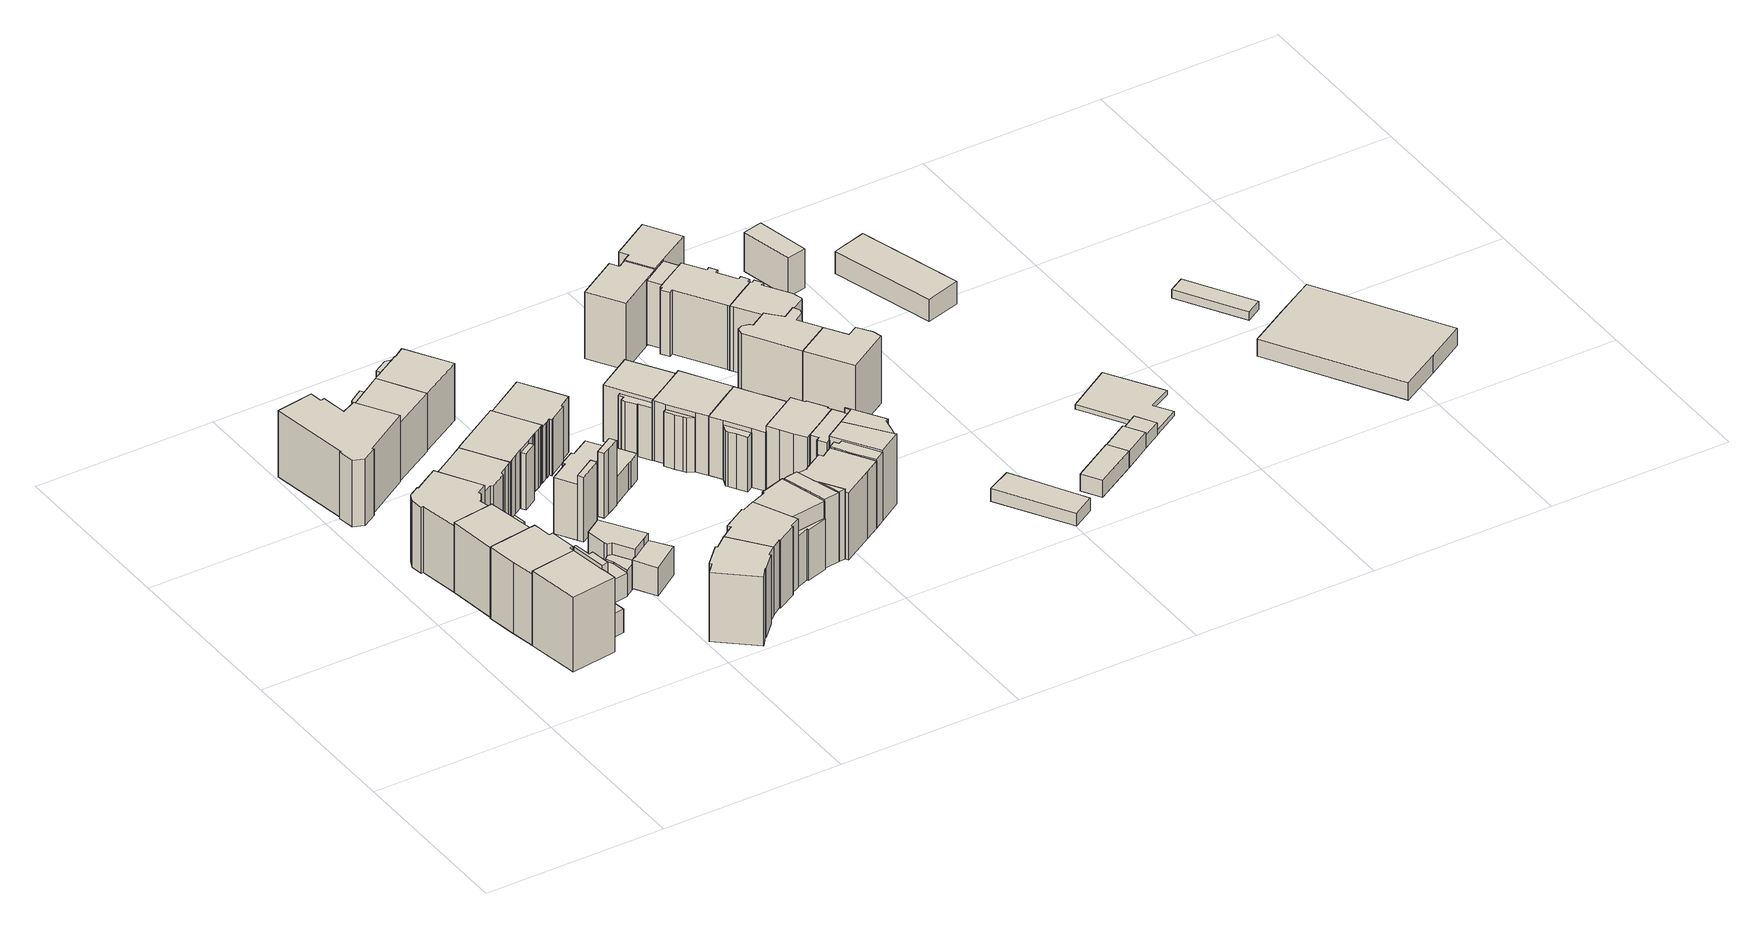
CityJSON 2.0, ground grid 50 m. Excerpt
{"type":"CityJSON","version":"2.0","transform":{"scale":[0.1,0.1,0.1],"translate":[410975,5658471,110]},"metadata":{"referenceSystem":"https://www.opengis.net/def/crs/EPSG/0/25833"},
"CityObjects":{
"building1":{"type":"Building","attributes":{"Gemeindeschluessel":14612000,"Geometrietyp2DReferenz":"3000","function":"31001_9998","roofType":"9999"},"children":["building1-1","building1-2"]},
"building1-1":{"type":"BuildingPart","attributes":{"Dachtyp_tdc":"tdcPolyFlatRoof","Dachneigung":28.67,"QualitaetDacherkennung":47,"Geometrietyp2DReferenz":"3000","measuredHeight":23.13,"roofType":"2100"},"parents":["building1"],"geometry":[{"type":"Solid","lod":"1","boundaries":[[[[0,1,2,3,4,5]],[[6,7,8,9,10,11]],[[5,7,6,0]],[[4,8,7,5]],[[3,9,8,4]],[[2,10,9,3]],[[1,11,10,2]],[[0,6,11,1]]]]}]},
"building1-2":{"type":"BuildingPart","attributes":{"Dachtyp_tdc":"tdcGableRoof","Dachneigung":33.05,"QualitaetDacherkennung":69,"Geometrietyp2DReferenz":"3000","measuredHeight":23.86,"roofType":"3100"},"parents":["building1"],"geometry":[{"type":"Solid","lod":"1","boundaries":[[[[12,13,14,15,16]],[[17,6,11,18,19]],[[16,6,17,12]],[[15,11,6,16]],[[14,18,11,15]],[[13,19,18,14]],[[12,17,19,13]]]]}]},
"building2":{"type":"Building","attributes":{"Dachtyp_tdc":"tdcFreeFormRoof","Gemeindeschluessel":14612000,"Dachneigung":29.5,"QualitaetDacherkennung":72,"Geometrietyp2DReferenz":"3000","measuredHeight":22.85,"function":"31001_9998","roofType":"5000"},"geometry":[{"type":"Solid","lod":"1","boundaries":[[[[20,21,22,23,24,25,26,27,28,29,30]],[[31,32,33,34,35,36,37,38,39,40,41]],[[30,32,31,20]],[[29,33,32,30]],[[28,34,33,29]],[[27,35,34,28]],[[26,36,35,27]],[[25,37,36,26]],[[24,38,37,25]],[[23,39,38,24]],[[22,40,39,23]],[[21,41,40,22]],[[20,31,41,21]]]]}]},
"building3":{"type":"Building","attributes":{"Gemeindeschluessel":14612000,"Geometrietyp2DReferenz":"3000","function":"31001_9998","roofType":"9999"},"children":["building3-1","building3-2"]},
"building3-1":{"type":"BuildingPart","attributes":{"Dachtyp_tdc":"tdcFreeFormRoof","Dachneigung":60.88,"QualitaetDacherkennung":31,"Geometrietyp2DReferenz":"3000","measuredHeight":20.02,"roofType":"5000"},"parents":["building3"],"geometry":[{"type":"Solid","lod":"1","boundaries":[[[[42,43,44,45,46,47,48,49,50]],[[51,52,53,54,55,56,57,58,59]],[[50,52,51,42]],[[49,53,52,50]],[[48,54,53,49]],[[47,55,54,48]],[[46,56,55,47]],[[45,57,56,46]],[[44,58,57,45]],[[43,59,58,44]],[[42,51,59,43]]]]}]},
"building3-2":{"type":"BuildingPart","attributes":{"Dachtyp_tdc":"tdcGableRoof","Dachneigung":31.47,"QualitaetDacherkennung":78,"Geometrietyp2DReferenz":"3000","measuredHeight":22.47,"roofType":"3100"},"parents":["building3"],"geometry":[{"type":"Solid","lod":"1","boundaries":[[[[60,61,62,63,64]],[[59,58,65,66,67]],[[64,58,59,60]],[[63,65,58,64]],[[62,66,65,63]],[[61,67,66,62]],[[60,59,67,61]]]]}]},
"building4":{"type":"Building","attributes":{"Dachtyp_tdc":"tdcFreeFormRoof","Gemeindeschluessel":14612000,"Dachneigung":10.24,"QualitaetDacherkennung":36,"Geometrietyp2DReferenz":"3000","measuredHeight":20.7,"function":"31001_9998","roofType":"5000"},"geometry":[{"type":"Solid","lod":"1","boundaries":[[[[68,69,70,71,72,73,74,75,76,77,78,79,80,81]],[[82,83,84,85,86,87,88,89,90,91,67,66,92,93]],[[81,83,82,68]],[[80,84,83,81]],[[79,85,84,80]],[[78,86,85,79]],[[77,87,86,78]],[[76,88,87,77]],[[75,89,88,76]],[[74,90,89,75]],[[73,91,90,74]],[[72,67,91,73]],[[71,66,67,72]],[[70,92,66,71]],[[69,93,92,70]],[[68,82,93,69]]]]}]},
"building5":{"type":"Building","attributes":{"Gemeindeschluessel":14612000,"Geometrietyp2DReferenz":"3000","function":"31001_9998","roofType":"9999"},"children":["building5-1","building5-2"]},
"building5-1":{"type":"BuildingPart","attributes":{"Dachtyp_tdc":"tdcFreeFormRoof","Dachneigung":55.4,"QualitaetDacherkennung":11,"Geometrietyp2DReferenz":"3000","measuredHeight":8.59,"roofType":"5000"},"parents":["building5"],"geometry":[{"type":"Solid","lod":"1","boundaries":[[[[94,95,96,97,98]],[[99,100,101,102,103]],[[98,100,99,94]],[[97,101,100,98]],[[96,102,101,97]],[[95,103,102,96]],[[94,99,103,95]]]]}]},
"building5-2":{"type":"BuildingPart","attributes":{"Dachtyp_tdc":"tdcPolyFlatRoof","Dachneigung":29.95,"QualitaetDacherkennung":42,"Geometrietyp2DReferenz":"3000","measuredHeight":19.5,"roofType":"2100"},"parents":["building5"],"geometry":[{"type":"Solid","lod":"1","boundaries":[[[[104,105,106,107]],[[39,103,102,108]],[[107,103,39,104]],[[106,102,103,107]],[[105,108,102,106]],[[104,39,108,105]]]]}]},
"building6":{"type":"Building","attributes":{"Dachtyp_tdc":"tdcFreeFormRoof","Gemeindeschluessel":14612000,"Dachneigung":15.98,"QualitaetDacherkennung":12,"Geometrietyp2DReferenz":"3000","measuredHeight":20.81,"function":"31001_9998","roofType":"5000"},"geometry":[{"type":"Solid","lod":"1","boundaries":[[[[109,110,111,112,113,114,115,116,117,118,119,120,121]],[[122,123,124,125,126,127,128,129,130,131,132,133,134]],[[121,123,122,109]],[[120,124,123,121]],[[119,125,124,120]],[[118,126,125,119]],[[117,127,126,118]],[[116,128,127,117]],[[115,129,128,116]],[[114,130,129,115]],[[113,131,130,114]],[[112,132,131,113]],[[111,133,132,112]],[[110,134,133,111]],[[109,122,134,110]]]]}]},
"building7":{"type":"Building","attributes":{"Dachtyp_tdc":"tdcFreeFormRoof","Gemeindeschluessel":14612000,"Dachneigung":11.36,"QualitaetDacherkennung":37,"Geometrietyp2DReferenz":"3000","measuredHeight":8.69,"function":"31001_9998","roofType":"5000"},"geometry":[{"type":"Solid","lod":"1","boundaries":[[[[135,136,137,138,139,140,141,142]],[[143,144,145,146,147,148,149,150]],[[142,144,143,135]],[[141,145,144,142]],[[140,146,145,141]],[[139,147,146,140]],[[138,148,147,139]],[[137,149,148,138]],[[136,150,149,137]],[[135,143,150,136]]]]}]},
"building8":{"type":"Building","attributes":{"Dachtyp_tdc":"tdcGableRoof","Gemeindeschluessel":14612000,"Dachneigung":32.54,"QualitaetDacherkennung":71,"Geometrietyp2DReferenz":"3000","measuredHeight":19.28,"function":"31001_9998","roofType":"3100"},"geometry":[{"type":"Solid","lod":"1","boundaries":[[[[151,152,153,154,155,156,157,158,159,160,161,162,163,164]],[[165,166,167,168,169,170,171,172,173,174,175,176,177,178]],[[164,166,165,151]],[[163,167,166,164]],[[162,168,167,163]],[[161,169,168,162]],[[160,170,169,161]],[[159,171,170,160]],[[158,172,171,159]],[[157,173,172,158]],[[156,174,173,157]],[[155,175,174,156]],[[154,176,175,155]],[[153,177,176,154]],[[152,178,177,153]],[[151,165,178,152]]]]}]},
"building9":{"type":"Building","attributes":{"Dachtyp_tdc":"tdcPolyFlatRoof","Gemeindeschluessel":14612000,"Dachneigung":18.5,"QualitaetDacherkennung":42,"Geometrietyp2DReferenz":"3000","measuredHeight":8.61,"function":"31001_9998","roofType":"2100"},"geometry":[{"type":"Solid","lod":"1","boundaries":[[[[179,180,181,182,183,184,185]],[[186,187,188,189,190,191,192]],[[185,187,186,179]],[[184,188,187,185]],[[183,189,188,184]],[[182,190,189,183]],[[181,191,190,182]],[[180,192,191,181]],[[179,186,192,180]]]]}]},
"building10":{"type":"Building","attributes":{"Gemeindeschluessel":14612000,"Geometrietyp2DReferenz":"3000","function":"31001_9998","roofType":"9999"},"children":["building10-1","building10-2"]},
"building10-1":{"type":"BuildingPart","attributes":{"Dachtyp_tdc":"tdcGableRoof","Dachneigung":30.68,"QualitaetDacherkennung":60,"Geometrietyp2DReferenz":"3000","measuredHeight":18.81,"roofType":"3100"},"parents":["building10"],"geometry":[{"type":"Solid","lod":"1","boundaries":[[[[193,194,195,196,197,198,199,200,201]],[[202,203,204,205,206,207,208,209,210]],[[200,203,202,201]],[[199,204,203,200]],[[198,205,204,199]],[[197,206,205,198]],[[196,207,206,197]],[[195,208,207,196]],[[194,209,208,195]],[[193,210,209,194]],[[201,202,210,193]]]]}]},
"building10-2":{"type":"BuildingPart","attributes":{"Dachtyp_tdc":"tdcPolyFlatRoof","Dachneigung":0,"QualitaetDacherkennung":29,"Geometrietyp2DReferenz":"3000","measuredHeight":15.27,"roofType":"1000"},"parents":["building10"],"geometry":[{"type":"Solid","lod":"1","boundaries":[[[[211,212,213,214,215]],[[202,216,217,218,203]],[[215,216,202,211]],[[214,217,216,215]],[[213,218,217,214]],[[212,203,218,213]],[[211,202,203,212]]]]}]},
"building11":{"type":"Building","attributes":{"Dachtyp_tdc":"tdcFreeFormRoof","Gemeindeschluessel":14612000,"Dachneigung":10.7,"QualitaetDacherkennung":18,"Geometrietyp2DReferenz":"3000","measuredHeight":12.62,"function":"31001_9998","roofType":"5000"},"geometry":[{"type":"Solid","lod":"1","boundaries":[[[[219,220,221,222,223,224,225,226]],[[227,228,229,230,231,232,233,234]],[[226,228,227,219]],[[225,229,228,226]],[[224,230,229,225]],[[223,231,230,224]],[[222,232,231,223]],[[221,233,232,222]],[[220,234,233,221]],[[219,227,234,220]]]]}]},
"building12":{"type":"Building","attributes":{"Dachtyp_tdc":"tdcFreeFormRoof","Gemeindeschluessel":14612000,"Dachneigung":45.11,"QualitaetDacherkennung":62,"Geometrietyp2DReferenz":"3000","measuredHeight":23.67,"function":"31001_9998","roofType":"5000"},"geometry":[{"type":"Solid","lod":"1","boundaries":[[[[235,236,237,238,239,240,241,242,243,244,245,246]],[[247,248,249,250,251,252,253,254,255,256,257,258]],[[246,248,247,235]],[[245,249,248,246]],[[244,250,249,245]],[[243,251,250,244]],[[242,252,251,243]],[[241,253,252,242]],[[240,254,253,241]],[[239,255,254,240]],[[238,256,255,239]],[[237,257,256,238]],[[236,258,257,237]],[[235,247,258,236]]]]}]},
"building13":{"type":"Building","attributes":{"Dachtyp_tdc":"tdcFreeFormRoof","Gemeindeschluessel":14612000,"Dachneigung":49.58,"QualitaetDacherkennung":2,"Geometrietyp2DReferenz":"3000","measuredHeight":10.5,"function":"31001_9998","roofType":"5000"},"geometry":[{"type":"Solid","lod":"1","boundaries":[[[[259,260,261,262,263,264]],[[265,266,267,268,269,270]],[[264,266,265,259]],[[263,267,266,264]],[[262,268,267,263]],[[261,269,268,262]],[[260,270,269,261]],[[259,265,270,260]]]]}]},
"building14":{"type":"Building","attributes":{"Gemeindeschluessel":14612000,"Geometrietyp2DReferenz":"3000","function":"31001_9998","roofType":"9999"},"children":["building14-1","building14-2"]},
"building14-1":{"type":"BuildingPart","attributes":{"Dachtyp_tdc":"tdcGableRoof","Dachneigung":32.85,"QualitaetDacherkennung":62,"Geometrietyp2DReferenz":"3000","measuredHeight":19.2,"roofType":"3100"},"parents":["building14"],"geometry":[{"type":"Solid","lod":"1","boundaries":[[[[271,272,273,274,275,276,277,278,279,280,281,282,283,284,285,286,287,288,289]],[[290,291,292,293,294,295,296,297,298,299,300,301,302,303,304,305,306,307,308]],[[289,291,290,271]],[[288,292,291,289]],[[287,293,292,288]],[[286,294,293,287]],[[285,295,294,286]],[[284,296,295,285]],[[283,297,296,284]],[[282,298,297,283]],[[281,299,298,282]],[[280,300,299,281]],[[279,301,300,280]],[[278,302,301,279]],[[277,303,302,278]],[[276,304,303,277]],[[275,305,304,276]],[[274,306,305,275]],[[273,307,306,274]],[[272,308,307,273]],[[271,290,308,272]]]]}]},
"building14-2":{"type":"BuildingPart","attributes":{"Dachtyp_tdc":"tdcPolyFlatRoof","Dachneigung":29.73,"QualitaetDacherkennung":26,"Geometrietyp2DReferenz":"3000","measuredHeight":16.69,"roofType":"2100"},"parents":["building14"],"geometry":[{"type":"Solid","lod":"1","boundaries":[[[[309,310,311,312,313]],[[314,297,296,295,315]],[[313,297,314,309]],[[312,296,297,313]],[[311,295,296,312]],[[310,315,295,311]],[[309,314,315,310]]]]}]},
"building15":{"type":"Building","attributes":{"Gemeindeschluessel":14612000,"Geometrietyp2DReferenz":"3000","function":"31001_9998","roofType":"9999"},"children":["building15-1","building15-2","building15-3"]},
"building15-1":{"type":"BuildingPart","attributes":{"Dachtyp_tdc":"tdcPolyFlatRoof","Dachneigung":33.44,"QualitaetDacherkennung":40,"Geometrietyp2DReferenz":"3000","measuredHeight":19.43,"roofType":"2100"},"parents":["building15"],"geometry":[{"type":"Solid","lod":"1","boundaries":[[[[316,317,318,319]],[[320,321,322,323]],[[319,321,320,316]],[[318,322,321,319]],[[317,323,322,318]],[[316,320,323,317]]]]}]},
"building15-2":{"type":"BuildingPart","attributes":{"Dachtyp_tdc":"tdcPolyFlatRoof","Dachneigung":30.78,"QualitaetDacherkennung":64,"Geometrietyp2DReferenz":"3000","measuredHeight":18.31,"roofType":"2100"},"parents":["building15"],"geometry":[{"type":"Solid","lod":"1","boundaries":[[[[324,325,326,327,328,329,330,331,332,333]],[[334,335,320,323,336,337,338,339,340,341]],[[333,335,334,324]],[[332,320,335,333]],[[331,323,320,332]],[[330,336,323,331]],[[329,337,336,330]],[[328,338,337,329]],[[327,339,338,328]],[[326,340,339,327]],[[325,341,340,326]],[[324,334,341,325]]]]}]},
"building15-3":{"type":"BuildingPart","attributes":{"Dachtyp_tdc":"tdcPolyFlatRoof","Dachneigung":30.95,"QualitaetDacherkennung":37,"Geometrietyp2DReferenz":"3000","measuredHeight":19.45,"roofType":"2100"},"parents":["building15"],"geometry":[{"type":"Solid","lod":"1","boundaries":[[[[342,343,344,345,346]],[[347,348,349,335,334]],[[346,348,347,342]],[[345,349,348,346]],[[344,335,349,345]],[[343,334,335,344]],[[342,347,334,343]]]]}]},
"building16":{"type":"Building","attributes":{"Gemeindeschluessel":14612000,"Geometrietyp2DReferenz":"3000","function":"31001_9998","roofType":"9999"},"children":["building16-1","building16-2"]},
"building16-1":{"type":"BuildingPart","attributes":{"Dachtyp_tdc":"tdcGableRoof","Dachneigung":29.87,"QualitaetDacherkennung":77,"Geometrietyp2DReferenz":"3000","measuredHeight":18.73,"roofType":"3100"},"parents":["building16"],"geometry":[{"type":"Solid","lod":"1","boundaries":[[[[197,350,351,352,353,354,355,199]],[[356,357,358,359,360,361,362,363]],[[199,357,356,197]],[[355,358,357,199]],[[354,359,358,355]],[[353,360,359,354]],[[352,361,360,353]],[[351,362,361,352]],[[350,363,362,351]],[[197,356,363,350]]]]}]},
"building16-2":{"type":"BuildingPart","attributes":{"Dachtyp_tdc":"tdcPolyFlatRoof","Dachneigung":20.61,"QualitaetDacherkennung":45,"Geometrietyp2DReferenz":"3000","measuredHeight":16,"roofType":"2100"},"parents":["building16"],"geometry":[{"type":"Solid","lod":"1","boundaries":[[[[364,365,366,367,368]],[[369,370,371,360,359]],[[368,370,369,364]],[[367,371,370,368]],[[366,360,371,367]],[[365,359,360,366]],[[364,369,359,365]]]]}]},
"building17":{"type":"Building","attributes":{"Dachtyp_tdc":"tdcFreeFormRoof","Gemeindeschluessel":14612000,"Dachneigung":44.61,"QualitaetDacherkennung":58,"Geometrietyp2DReferenz":"3000","measuredHeight":23.47,"function":"31001_9998","roofType":"5000"},"geometry":[{"type":"Solid","lod":"1","boundaries":[[[[372,373,374,375,376,377,378,379,380,381,382,383,384,385]],[[386,387,388,389,390,391,392,393,394,395,396,397,398,399]],[[385,387,386,372]],[[384,388,387,385]],[[383,389,388,384]],[[382,390,389,383]],[[381,391,390,382]],[[380,392,391,381]],[[379,393,392,380]],[[378,394,393,379]],[[377,395,394,378]],[[376,396,395,377]],[[375,397,396,376]],[[374,398,397,375]],[[373,399,398,374]],[[372,386,399,373]]]]}]},
"building18":{"type":"Building","attributes":{"Dachtyp_tdc":"tdcGableRoof","Gemeindeschluessel":14612000,"Dachneigung":28.38,"QualitaetDacherkennung":66,"Geometrietyp2DReferenz":"3000","measuredHeight":18.27,"function":"31001_9998","roofType":"3100"},"geometry":[{"type":"Solid","lod":"1","boundaries":[[[[400,401,402,403,404,405,406,407,408,409,410,411,412,413,414]],[[415,416,417,418,419,420,421,422,307,423,305,424,425,426,427]],[[414,416,415,400]],[[413,417,416,414]],[[412,418,417,413]],[[411,419,418,412]],[[410,420,419,411]],[[409,421,420,410]],[[408,422,421,409]],[[407,307,422,408]],[[406,423,307,407]],[[405,305,423,406]],[[404,424,305,405]],[[403,425,424,404]],[[402,426,425,403]],[[401,427,426,402]],[[400,415,427,401]]]]}]},
"building19":{"type":"Building","attributes":{"Dachtyp_tdc":"tdcPolyFlatRoof","Gemeindeschluessel":14612000,"Dachneigung":4.78,"QualitaetDacherkennung":67,"Geometrietyp2DReferenz":"3000","measuredHeight":8.11,"function":"31001_9998","roofType":"2100"},"geometry":[{"type":"Solid","lod":"1","boundaries":[[[[428,429,430,431,432,433,434,435,436]],[[437,438,439,440,441,442,443,444,445]],[[436,438,437,428]],[[435,439,438,436]],[[434,440,439,435]],[[433,441,440,434]],[[432,442,441,433]],[[431,443,442,432]],[[430,444,443,431]],[[429,445,444,430]],[[428,437,445,429]]]]}]},
"building20":{"type":"Building","attributes":{"Gemeindeschluessel":14612000,"Geometrietyp2DReferenz":"3000","function":"31001_9998","roofType":"9999"},"children":["building20-1","building20-2","building20-3","building20-4"]},
"building20-1":{"type":"BuildingPart","attributes":{"Dachtyp_tdc":"tdcPolyFlatRoof","Dachneigung":0,"QualitaetDacherkennung":5,"Geometrietyp2DReferenz":"3000","measuredHeight":14.72,"roofType":"1000"},"parents":["building20"],"geometry":[{"type":"Solid","lod":"1","boundaries":[[[[446,447,448,449,450,451]],[[452,453,454,455,456,457]],[[451,453,452,446]],[[450,454,453,451]],[[449,455,454,450]],[[448,456,455,449]],[[447,457,456,448]],[[446,452,457,447]]]]}]},
"building20-2":{"type":"BuildingPart","attributes":{"Dachtyp_tdc":"tdcPolyFlatRoof","Dachneigung":42.05,"QualitaetDacherkennung":43,"Geometrietyp2DReferenz":"3000","measuredHeight":23.24,"roofType":"2100"},"parents":["building20"],"geometry":[{"type":"Solid","lod":"1","boundaries":[[[[458,459,460]],[[461,462,463]],[[460,462,461,458]],[[459,463,462,460]],[[458,461,463,459]]]]}]},
"building20-3":{"type":"BuildingPart","attributes":{"Dachtyp_tdc":"tdcGableRoof","Dachneigung":45.2,"QualitaetDacherkennung":66,"Geometrietyp2DReferenz":"3000","measuredHeight":23.46,"roofType":"3100"},"parents":["building20"],"geometry":[{"type":"Solid","lod":"1","boundaries":[[[[464,465,466,467,468,469,470,471,472]],[[473,474,475,476,477,478,479,462,461]],[[472,474,473,464]],[[471,475,474,472]],[[470,476,475,471]],[[469,477,476,470]],[[468,478,477,469]],[[467,479,478,468]],[[466,462,479,467]],[[465,461,462,466]],[[464,473,461,465]]]]}]},
"building20-4":{"type":"BuildingPart","attributes":{"Dachtyp_tdc":"tdcGableRoof","Dachneigung":45.29,"QualitaetDacherkennung":56,"Geometrietyp2DReferenz":"3000","measuredHeight":23.46,"roofType":"3100"},"parents":["building20"],"geometry":[{"type":"Solid","lod":"1","boundaries":[[[[480,481,482,483,484,485,486,487,488,489]],[[490,491,475,492,473,457,456,493,494,495]],[[489,491,490,480]],[[488,475,491,489]],[[487,492,475,488]],[[486,473,492,487]],[[485,457,473,486]],[[484,456,457,485]],[[483,493,456,484]],[[482,494,493,483]],[[481,495,494,482]],[[480,490,495,481]]]]}]},
"building21":{"type":"Building","attributes":{"Dachtyp_tdc":"tdcFreeFormRoof","Gemeindeschluessel":14612000,"Dachneigung":40.89,"QualitaetDacherkennung":50,"Geometrietyp2DReferenz":"3000","measuredHeight":23.32,"function":"31001_9998","roofType":"5000"},"geometry":[{"type":"Solid","lod":"1","boundaries":[[[[496,497,498,499,500,501,502,503,504,505,506,507,508,509]],[[477,510,511,512,513,514,515,516,517,518,519,520,462,478]],[[509,510,477,496]],[[508,511,510,509]],[[507,512,511,508]],[[506,513,512,507]],[[505,514,513,506]],[[504,515,514,505]],[[503,516,515,504]],[[502,517,516,503]],[[501,518,517,502]],[[500,519,518,501]],[[499,520,519,500]],[[498,462,520,499]],[[497,478,462,498]],[[496,477,478,497]]]]}]},
"building22":{"type":"Building","attributes":{"Gemeindeschluessel":14612000,"Geometrietyp2DReferenz":"3000","function":"31001_9998","roofType":"9999"},"children":["building22-1","building22-2"]},
"building22-1":{"type":"BuildingPart","attributes":{"Dachtyp_tdc":"tdcGableRoof","Dachneigung":31.18,"QualitaetDacherkennung":70,"Geometrietyp2DReferenz":"3000","measuredHeight":18.3,"roofType":"3100"},"parents":["building22"],"geometry":[{"type":"Solid","lod":"1","boundaries":[[[[521,522,523,524]],[[525,526,527,528]],[[524,526,525,521]],[[523,527,526,524]],[[522,528,527,523]],[[521,525,528,522]]]]}]},
"building22-2":{"type":"BuildingPart","attributes":{"Dachtyp_tdc":"tdcFreeFormRoof","Dachneigung":11.07,"QualitaetDacherkennung":25,"Geometrietyp2DReferenz":"3000","measuredHeight":15.99,"roofType":"5000"},"parents":["building22"],"geometry":[{"type":"Solid","lod":"1","boundaries":[[[[529,530,531,532,533,534,535,536,537,538]],[[539,540,541,527,542,543,544,545,546,547]],[[538,540,539,529]],[[537,541,540,538]],[[536,527,541,537]],[[535,542,527,536]],[[534,543,542,535]],[[533,544,543,534]],[[532,545,544,533]],[[531,546,545,532]],[[530,547,546,531]],[[529,539,547,530]]]]}]},
"building23":{"type":"Building","attributes":{"Gemeindeschluessel":14612000,"Geometrietyp2DReferenz":"3000","function":"31001_9998","roofType":"9999"},"children":["building23-1","building23-2"]},
"building23-1":{"type":"BuildingPart","attributes":{"Dachtyp_tdc":"tdcPolyFlatRoof","Dachneigung":30.16,"QualitaetDacherkennung":27,"Geometrietyp2DReferenz":"3000","measuredHeight":16.09,"roofType":"2100"},"parents":["building23"],"geometry":[{"type":"Solid","lod":"1","boundaries":[[[[548,549,550,551,552,553]],[[554,555,556,557,558,559]],[[552,555,554,553]],[[551,556,555,552]],[[550,557,556,551]],[[549,558,557,550]],[[548,559,558,549]],[[553,554,559,548]]]]}]},
"building23-2":{"type":"BuildingPart","attributes":{"Dachtyp_tdc":"tdcGableRoof","Dachneigung":25.05,"QualitaetDacherkennung":80,"Geometrietyp2DReferenz":"3000","measuredHeight":18.87,"roofType":"3100"},"parents":["building23"],"geometry":[{"type":"Solid","lod":"1","boundaries":[[[[560,561,562,563,564,565,566,567,568,569,570]],[[554,571,572,573,574,575,576,577,578,579,555]],[[570,554,555,560]],[[569,571,554,570]],[[568,572,571,569]],[[567,573,572,568]],[[566,574,573,567]],[[565,575,574,566]],[[564,576,575,565]],[[563,577,576,564]],[[562,578,577,563]],[[561,579,578,562]],[[560,555,579,561]]]]}]},
"building24":{"type":"Building","attributes":{"Gemeindeschluessel":14612000,"Geometrietyp2DReferenz":"3000","function":"31001_9998","roofType":"9999"},"children":["building24-1","building24-2"]},
"building24-1":{"type":"BuildingPart","attributes":{"Dachtyp_tdc":"tdcPolyFlatRoof","Dachneigung":27.2,"QualitaetDacherkennung":32,"Geometrietyp2DReferenz":"3000","measuredHeight":16.53,"roofType":"2100"},"parents":["building24"],"geometry":[{"type":"Solid","lod":"1","boundaries":[[[[580,581,582,583,584,585]],[[586,587,588,589,590,591]],[[585,587,586,580]],[[584,588,587,585]],[[583,589,588,584]],[[582,590,589,583]],[[581,591,590,582]],[[580,586,591,581]]]]}]},
"building24-2":{"type":"BuildingPart","attributes":{"Dachtyp_tdc":"tdcGableRoof","Dachneigung":25.94,"QualitaetDacherkennung":77,"Geometrietyp2DReferenz":"3000","measuredHeight":18.87,"roofType":"3100"},"parents":["building24"],"geometry":[{"type":"Solid","lod":"1","boundaries":[[[[592,593,594,595,596,597,598,599,600,601,602,603,604]],[[605,587,586,606,607,608,609,610,611,612,613,614,615]],[[604,587,605,592]],[[603,586,587,604]],[[602,606,586,603]],[[601,607,606,602]],[[600,608,607,601]],[[599,609,608,600]],[[598,610,609,599]],[[597,611,610,598]],[[596,612,611,597]],[[595,613,612,596]],[[594,614,613,595]],[[593,615,614,594]],[[592,605,615,593]]]]}]},
"building25":{"type":"Building","attributes":{"Dachtyp_tdc":"tdcHipAndGableRoof","Gemeindeschluessel":14612000,"Dachneigung":47.08,"QualitaetDacherkennung":61,"Geometrietyp2DReferenz":"3000","measuredHeight":22.91,"function":"31001_9998","roofType":"5000"},"geometry":[{"type":"Solid","lod":"1","boundaries":[[[[616,617,618,619,620,621,622,623,624,625,626,627,628]],[[629,630,631,632,633,634,635,636,637,638,639,640,641]],[[628,630,629,616]],[[627,631,630,628]],[[626,632,631,627]],[[625,633,632,626]],[[624,634,633,625]],[[623,635,634,624]],[[622,636,635,623]],[[621,637,636,622]],[[620,638,637,621]],[[619,639,638,620]],[[618,640,639,619]],[[617,641,640,618]],[[616,629,641,617]]]]}]},
"building26":{"type":"Building","attributes":{"Gemeindeschluessel":14612000,"Geometrietyp2DReferenz":"3000","function":"31001_9998","roofType":"9999"},"children":["building26-1","building26-2","building26-3","building26-4"]},
"building26-1":{"type":"BuildingPart","attributes":{"Dachtyp_tdc":"tdcFreeFormRoof","Dachneigung":59.42,"QualitaetDacherkennung":17,"Geometrietyp2DReferenz":"3000","measuredHeight":22.62,"roofType":"5000"},"parents":["building26"],"geometry":[{"type":"Solid","lod":"1","boundaries":[[[[642,643,644,645,646,647,648]],[[649,650,651,652,653,654,655]],[[648,650,649,642]],[[647,651,650,648]],[[646,652,651,647]],[[645,653,652,646]],[[644,654,653,645]],[[643,655,654,644]],[[642,649,655,643]]]]}]},
"building26-2":{"type":"BuildingPart","attributes":{"Dachtyp_tdc":"tdcGableRoof","Dachneigung":49.16,"QualitaetDacherkennung":71,"Geometrietyp2DReferenz":"3000","measuredHeight":23.4,"roofType":"3100"},"parents":["building26"],"geometry":[{"type":"Solid","lod":"1","boundaries":[[[[656,657,658,659,660,661,662,663,664]],[[665,666,667,668,669,518,670,517,516]],[[664,666,665,656]],[[663,667,666,664]],[[662,668,667,663]],[[661,669,668,662]],[[660,518,669,661]],[[659,670,518,660]],[[658,517,670,659]],[[657,516,517,658]],[[656,665,516,657]]]]}]},
"building26-3":{"type":"BuildingPart","attributes":{"Dachtyp_tdc":"tdcGableRoof","Dachneigung":48.09,"QualitaetDacherkennung":70,"Geometrietyp2DReferenz":"3000","measuredHeight":23.01,"roofType":"3100"},"parents":["building26"],"geometry":[{"type":"Solid","lod":"1","boundaries":[[[[671,672,673,674,675,676,627,626,625,677]],[[678,679,680,681,682,649,655,683,684,685]],[[677,679,678,671]],[[625,680,679,677]],[[626,681,680,625]],[[627,682,681,626]],[[676,649,682,627]],[[675,655,649,676]],[[674,683,655,675]],[[673,684,683,674]],[[672,685,684,673]],[[671,678,685,672]]]]}]},
"building26-4":{"type":"BuildingPart","attributes":{"Dachtyp_tdc":"tdcGableRoof","Dachneigung":23.67,"QualitaetDacherkennung":35,"Geometrietyp2DReferenz":"3000","measuredHeight":22.8,"roofType":"3100"},"parents":["building26"],"geometry":[{"type":"Solid","lod":"1","boundaries":[[[[686,644,687,688]],[[689,669,684,654]],[[688,669,689,686]],[[687,684,669,688]],[[644,654,684,687]],[[686,689,654,644]]]]}]},
"building27":{"type":"Building","attributes":{"Dachtyp_tdc":"tdcFreeFormRoof","Gemeindeschluessel":14612000,"Dachneigung":45.46,"QualitaetDacherkennung":18,"Geometrietyp2DReferenz":"3000","measuredHeight":22.12,"function":"31001_9998","roofType":"5000"},"geometry":[{"type":"Solid","lod":"1","boundaries":[[[[690,691,692,693,694,695,696]],[[697,698,699,700,701,702,703]],[[696,698,697,690]],[[695,699,698,696]],[[694,700,699,695]],[[693,701,700,694]],[[692,702,701,693]],[[691,703,702,692]],[[690,697,703,691]]]]}]},
"building28":{"type":"Building","attributes":{"Dachtyp_tdc":"tdcFreeFormRoof","Gemeindeschluessel":14612000,"Dachneigung":39.59,"QualitaetDacherkennung":62,"Geometrietyp2DReferenz":"3000","measuredHeight":21.9,"function":"31001_9998","roofType":"5000"},"geometry":[{"type":"Solid","lod":"1","boundaries":[[[[704,705,706,707,708,709,710,711,712,713,714,715,716,717,718]],[[719,720,721,722,723,724,725,726,727,728,729,730,731,732,733]],[[718,720,719,704]],[[717,721,720,718]],[[716,722,721,717]],[[715,723,722,716]],[[714,724,723,715]],[[713,725,724,714]],[[712,726,725,713]],[[711,727,726,712]],[[710,728,727,711]],[[709,729,728,710]],[[708,730,729,709]],[[707,731,730,708]],[[706,732,731,707]],[[705,733,732,706]],[[704,719,733,705]]]]}]},
"building29":{"type":"Building","attributes":{"Gemeindeschluessel":14612000,"Geometrietyp2DReferenz":"3000","function":"31001_9998","roofType":"9999"},"children":["building29-1","building29-2"]},
"building29-1":{"type":"BuildingPart","attributes":{"Dachtyp_tdc":"tdcGableRoof","Dachneigung":41.47,"QualitaetDacherkennung":69,"Geometrietyp2DReferenz":"3000","measuredHeight":21.63,"roofType":"3100"},"parents":["building29"],"geometry":[{"type":"Solid","lod":"1","boundaries":[[[[734,735,736,737,738,739,740,741,742,743,744,745,746,747,748,749,750,751,752,753,754,755,756]],[[757,758,759,760,761,762,763,764,765,766,767,768,769,770,771,772,773,774,775,776,777,778,779]],[[756,758,757,734]],[[755,759,758,756]],[[754,760,759,755]],[[753,761,760,754]],[[752,762,761,753]],[[751,763,762,752]],[[750,764,763,751]],[[749,765,764,750]],[[748,766,765,749]],[[747,767,766,748]],[[746,768,767,747]],[[745,769,768,746]],[[744,770,769,745]],[[743,771,770,744]],[[742,772,771,743]],[[741,773,772,742]],[[740,774,773,741]],[[739,775,774,740]],[[738,776,775,739]],[[737,777,776,738]],[[736,778,777,737]],[[735,779,778,736]],[[734,757,779,735]]]]}]},
"building29-2":{"type":"BuildingPart","attributes":{"Dachtyp_tdc":"tdcGableRoof","Dachneigung":43.05,"QualitaetDacherkennung":69,"Geometrietyp2DReferenz":"3000","measuredHeight":20.68,"roofType":"3100"},"parents":["building29"],"geometry":[{"type":"Solid","lod":"1","boundaries":[[[[780,781,782,783,784,785,786]],[[765,787,763,788,789,790,791]],[[786,787,765,780]],[[785,763,787,786]],[[784,788,763,785]],[[783,789,788,784]],[[782,790,789,783]],[[781,791,790,782]],[[780,765,791,781]]]]}]},
"building30":{"type":"Building","attributes":{"Dachtyp_tdc":"tdcFreeFormRoof","Gemeindeschluessel":14612000,"Dachneigung":40.37,"QualitaetDacherkennung":54,"Geometrietyp2DReferenz":"3000","measuredHeight":21.87,"function":"31001_9998","roofType":"5000"},"geometry":[{"type":"Solid","lod":"1","boundaries":[[[[704,792,793,794,795,796,705]],[[797,798,799,800,801,802,803]],[[705,798,797,704]],[[796,799,798,705]],[[795,800,799,796]],[[794,801,800,795]],[[793,802,801,794]],[[792,803,802,793]],[[704,797,803,792]]]]}]},
"building31":{"type":"Building","attributes":{"Dachtyp_tdc":"tdcPolyFlatRoof","Gemeindeschluessel":14612000,"Dachneigung":4.27,"QualitaetDacherkennung":72,"Geometrietyp2DReferenz":"3000","measuredHeight":3.94,"function":"31001_2000","roofType":"2100"},"geometry":[{"type":"Solid","lod":"1","boundaries":[[[[804,805,806,807,808]],[[809,810,811,812,813]],[[808,810,809,804]],[[807,811,810,808]],[[806,812,811,807]],[[805,813,812,806]],[[804,809,813,805]]]]}]},
"building32":{"type":"Building","attributes":{"Dachtyp_tdc":"tdcFreeFormRoof","Gemeindeschluessel":14612000,"Dachneigung":43.58,"QualitaetDacherkennung":29,"Geometrietyp2DReferenz":"3000","measuredHeight":21.74,"function":"31001_9998","roofType":"5000"},"geometry":[{"type":"Solid","lod":"1","boundaries":[[[[814,815,816,817,818,819,820]],[[821,822,823,824,825,826,827]],[[820,822,821,814]],[[819,823,822,820]],[[818,824,823,819]],[[817,825,824,818]],[[816,826,825,817]],[[815,827,826,816]],[[814,821,827,815]]]]}]},
"building33":{"type":"Building","attributes":{"Dachtyp_tdc":"tdcFreeFormRoof","Gemeindeschluessel":14612000,"Dachneigung":40.1,"QualitaetDacherkennung":64,"Geometrietyp2DReferenz":"3000","measuredHeight":21.59,"function":"31001_9998","roofType":"5000"},"geometry":[{"type":"Solid","lod":"1","boundaries":[[[[828,829,830,831,832,833,834,835,836,837,838,839,840,841]],[[842,843,844,845,846,847,848,849,850,851,778,776,852,853]],[[841,843,842,828]],[[840,844,843,841]],[[839,845,844,840]],[[838,846,845,839]],[[837,847,846,838]],[[836,848,847,837]],[[835,849,848,836]],[[834,850,849,835]],[[833,851,850,834]],[[832,778,851,833]],[[831,776,778,832]],[[830,852,776,831]],[[829,853,852,830]],[[828,842,853,829]]]]}]},
"building34":{"type":"Building","attributes":{"Dachtyp_tdc":"tdcPolyFlatRoof","Gemeindeschluessel":14612000,"Dachneigung":5.06,"QualitaetDacherkennung":81,"Geometrietyp2DReferenz":"3000","measuredHeight":5.2,"function":"31001_2000","roofType":"2100"},"geometry":[{"type":"Solid","lod":"1","boundaries":[[[[854,855,856,857]],[[858,859,860,861]],[[857,859,858,854]],[[856,860,859,857]],[[855,861,860,856]],[[854,858,861,855]]]]}]},
"building35":{"type":"Building","attributes":{"Gemeindeschluessel":14612000,"Dachneigung":90,"Dachorientierung":0,"MittlereTraufHoehe":124.49,"QualitaetDacherkennung":29,"ObjektHoehe":11.3,"BodenHoehe":113.19,"Geometrietyp2DReferenz":"3000","AbsoluteHoehe":124.49,"Dachflaeche":82.78,"measuredHeight":11.3,"function":"31001_9998","roofType":"1000","storeysAboveGround":4},"geometry":[{"type":"Solid","lod":"1","boundaries":[[[[862,863,864,865]],[[866,867,868,869]],[[865,867,866,862]],[[864,868,867,865]],[[863,869,868,864]],[[862,866,869,863]]]]}]},
"building36":{"type":"Building","attributes":{"Dachtyp_tdc":"tdcPolyFlatRoof","Gemeindeschluessel":14612000,"Dachneigung":5.01,"QualitaetDacherkennung":79,"Geometrietyp2DReferenz":"3000","measuredHeight":5.05,"function":"31001_2000","roofType":"2100"},"geometry":[{"type":"Solid","lod":"1","boundaries":[[[[870,871,872,873]],[[859,858,874,875]],[[873,858,859,870]],[[872,874,858,873]],[[871,875,874,872]],[[870,859,875,871]]]]}]},
"building37":{"type":"Building","attributes":{"Dachtyp_tdc":"tdcFreeFormRoof","Gemeindeschluessel":14612000,"Dachneigung":37.62,"QualitaetDacherkennung":4,"Geometrietyp2DReferenz":"3000","measuredHeight":4.85,"function":"31001_2000","roofType":"5000"},"geometry":[{"type":"Solid","lod":"1","boundaries":[[[[876,877,878,879]],[[880,881,882,883]],[[879,881,880,876]],[[878,882,881,879]],[[877,883,882,878]],[[876,880,883,877]]]]}]},
"building38":{"type":"Building","attributes":{"Dachtyp_tdc":"tdcFreeFormRoof","Gemeindeschluessel":14612000,"Dachneigung":10.29,"QualitaetDacherkennung":30,"Geometrietyp2DReferenz":"3000","measuredHeight":2.08,"function":"31001_2000","roofType":"5000"},"geometry":[{"type":"Solid","lod":"1","boundaries":[[[[884,885,886,887,888,889,890,891]],[[892,893,894,895,896,897,898,899]],[[891,893,892,884]],[[890,894,893,891]],[[889,895,894,890]],[[888,896,895,889]],[[887,897,896,888]],[[886,898,897,887]],[[885,899,898,886]],[[884,892,899,885]]]]}]},
"building39":{"type":"Building","attributes":{"Dachtyp_tdc":"tdcGableRoof","Gemeindeschluessel":14612000,"Dachneigung":34.53,"QualitaetDacherkennung":80,"Geometrietyp2DReferenz":"3000","measuredHeight":8.18,"function":"31001_9998","roofType":"3100"},"geometry":[{"type":"Solid","lod":"1","boundaries":[[[[900,901,902,903]],[[904,905,906,907]],[[903,905,904,900]],[[902,906,905,903]],[[901,907,906,902]],[[900,904,907,901]]]]}]},
"building40":{"type":"Building","attributes":{"Dachtyp_tdc":"tdcPolyFlatRoof","Gemeindeschluessel":14612000,"Dachneigung":0,"QualitaetDacherkennung":81,"Geometrietyp2DReferenz":"3000","measuredHeight":2.35,"function":"31001_2000","roofType":"1000"},"geometry":[{"type":"Solid","lod":"1","boundaries":[[[[908,909,910,911]],[[912,913,914,915]],[[911,913,912,908]],[[910,914,913,911]],[[909,915,914,910]],[[908,912,915,909]]]]}]},
"building41":{"type":"Building","attributes":{"Dachtyp_tdc":"tdcPolyFlatRoof","Gemeindeschluessel":14612000,"Dachneigung":0,"QualitaetDacherkennung":23,"Geometrietyp2DReferenz":"3000","measuredHeight":4.93,"function":"31001_2000","roofType":"1000"},"geometry":[{"type":"Solid","lod":"1","boundaries":[[[[916,917,918,919,920,921]],[[922,923,924,925,926,927]],[[921,923,922,916]],[[920,924,923,921]],[[919,925,924,920]],[[918,926,925,919]],[[917,927,926,918]],[[916,922,927,917]]]]}]}
},
"vertices":[
[274,330,235],[289,228,235],[307,231,235],[300,286,235],[288,284,235],[281,331,235],[274,330,8],[281,331,8],[288,284,8],[300,286,8],[307,231,8],[289,228,8],
[144,310,224],[168,164,224],[296,182,224],[289,228,224],[274,330,224],[144,310,8],[296,182,8],[168,164,8],
[120,457,216],[133,373,216],[144,310,216],[281,331,216],[278,353,216],[287,354,216],[281,395,216],[278,416,216],[276,427,216],[266,425,216],[258,477,216],[120,457,9],[258,477,9],[266,425,9],[276,427,9],[278,416,9],[281,395,9],[287,354,9],[278,353,9],[281,331,9],[144,310,9],[133,373,9],
[241,591,196],[223,588,196],[244,475,196],[251,476,196],[258,477,196],[251,524,196],[260,525,196],[255,561,196],[246,560,196],[241,591,12],[246,560,12],[255,561,12],[260,525,12],[251,524,12],[258,477,12],[251,476,12],[244,475,12],[223,588,12],
[223,588,215],[219,607,215],[103,591,215],[120,457,215],[244,475,215],[120,457,12],[103,591,12],[219,607,12],
[74,732,204],[79,699,204],[85,700,204],[103,591,204],[219,607,204],[211,647,204],[215,648,204],[229,670,204],[227,677,204],[255,695,204],[185,812,204],[116,770,204],[114,773,204],[86,756,204],[74,732,12],[86,756,12],[114,773,12],[116,770,12],[185,812,12],[255,695,12],[227,677,12],[229,670,12],[215,648,12],[211,647,12],[85,700,12],[79,699,12],
[340,341,77],[293,333,77],[300,286,77],[307,231,77],[356,238,77],[340,341,9],[356,238,9],[307,231,9],[300,286,9],[293,333,9],
[281,331,200],[288,284,200],[300,286,200],[293,333,200],[288,284,9],
[108,1234,206],[6,1218,206],[41,995,206],[36,994,206],[43,948,206],[72,937,206],[112,961,206],[110,965,206],[240,1046,206],[175,1150,206],[135,1131,206],[124,1201,206],[113,1200,206],[108,1234,13],[113,1200,13],[124,1201,13],[135,1131,13],[175,1150,13],[240,1046,13],[110,965,13],[112,961,13],[72,937,13],[43,948,13],[36,994,13],[41,995,13],[6,1218,13],
[378,418,81],[330,410,81],[340,345,81],[340,341,81],[441,356,81],[434,404,81],[424,425,81],[398,421,81],[378,418,12],[398,421,12],[424,425,12],[434,404,12],[441,356,12],[340,341,12],[340,345,12],[330,410,12],
[346,750,185],[365,762,185],[372,766,185],[337,824,185],[301,883,185],[295,879,185],[275,867,185],[185,812,185],[221,753,185],[255,695,185],[280,709,185],[288,707,185],[330,732,185],[331,741,185],[346,750,14],[331,741,14],[330,732,14],[288,707,14],[280,709,14],[255,695,14],[221,753,14],[185,812,14],[275,867,14],[295,879,14],[301,883,14],[337,824,14],[372,766,14],[365,762,14],
[441,356,87],[465,371,87],[479,379,87],[447,432,87],[435,434,87],[424,425,87],[434,404,87],[441,356,13],[434,404,13],[424,425,13],[435,434,13],[447,432,13],[479,379,13],[465,371,13],
[170,1159,183],[175,1150,183],[206,1102,183],[240,1046,183],[360,1116,183],[326,1174,183],[290,1235,183],[253,1211,183],[201,1178,183],[201,1178,15],[253,1211,15],[290,1235,15],[326,1174,15],[360,1116,15],[240,1046,15],[206,1102,15],[175,1150,15],[170,1159,15],
[201,1178,168],[253,1211,168],[242,1229,168],[203,1204,168],[198,1183,168],[198,1183,15],[203,1204,15],[242,1229,15],
[479,379,120],[522,408,120],[541,420,120],[470,532,120],[424,501,120],[433,445,120],[435,434,120],[447,432,120],[479,379,12],[447,432,12],[435,434,12],[433,445,12],[424,501,12],[470,532,12],[541,420,12],[522,408,12],
[502,88,217],[601,2,217],[623,30,217],[625,29,217],[665,70,217],[662,74,217],[688,95,217],[611,195,217],[575,166,217],[571,170,217],[522,120,217],[527,115,217],[502,88,17],[527,115,17],[522,120,17],[571,170,17],[575,166,17],[611,195,17],[688,95,17],[662,74,17],[665,70,17],[625,29,17],[623,30,17],[601,2,17],
[578,365,100],[541,420,100],[522,408,100],[479,379,100],[465,371,100],[500,310,100],[578,365,18],[500,310,18],[465,371,18],[479,379,18],[522,408,18],[541,420,18],
[509,849,186],[515,853,186],[518,855,186],[483,913,186],[447,972,186],[327,899,186],[308,887,186],[301,883,186],[337,824,186],[372,766,186],[379,770,186],[398,782,186],[419,795,186],[456,817,186],[457,817,186],[475,828,186],[481,833,186],[486,836,186],[501,844,186],[509,849,17],[501,844,17],[486,836,17],[481,833,17],[475,828,17],[457,817,17],[456,817,17],[419,795,17],[398,782,17],[379,770,17],[372,766,17],[337,824,17],[301,883,17],[308,887,17],[327,899,17],[447,972,17],[483,913,17],[518,855,17],[515,853,17],
[427,782,179],[464,805,179],[457,817,179],[456,817,179],[419,795,179],[427,782,17],[464,805,17],
[525,651,202],[465,614,202],[473,600,202],[534,636,202],[525,651,14],[534,636,14],[473,600,14],[465,614,14],
[611,704,176],[578,757,176],[526,726,176],[522,732,176],[482,708,176],[486,701,176],[432,668,176],[465,614,176],[525,651,176],[559,672,176],[611,704,14],[559,672,14],[432,668,14],[486,701,14],[482,708,14],[522,732,14],[526,726,14],[578,757,14],
[621,687,202],[611,704,202],[559,672,202],[568,657,202],[586,667,202],[621,687,14],[586,667,14],[568,657,14],
[482,1187,183],[409,1305,183],[378,1285,183],[377,1286,183],[324,1255,183],[325,1255,183],[360,1116,17],[290,1235,17],[325,1255,17],[324,1255,17],[377,1286,17],[378,1285,17],[409,1305,17],[482,1187,17],
[315,1272,173],[324,1255,173],[377,1286,173],[375,1290,173],[354,1295,173],[315,1272,17],[354,1295,17],[375,1290,17],
[701,264,216],[642,229,216],[648,220,216],[637,213,216],[611,195,216],[688,95,216],[716,115,216],[719,112,216],[773,143,216],[771,148,216],[801,163,216],[747,281,216],[711,265,216],[709,269,216],[701,264,18],[709,269,18],[711,265,18],[747,281,18],[801,163,18],[771,148,18],[773,143,18],[719,112,18],[716,115,18],[688,95,18],[611,195,18],[637,213,18],[648,220,18],[642,229,18],
[608,902,179],[605,907,179],[640,930,179],[604,989,179],[569,1047,179],[447,972,179],[482,914,179],[518,855,179],[520,856,179],[537,866,179],[541,868,179],[549,874,179],[551,875,179],[555,869,179],[561,873,179],[608,902,17],[561,873,17],[555,869,17],[551,875,17],[549,874,17],[541,868,17],[537,866,17],[520,856,17],[482,914,17],[569,1047,17],[604,989,17],[640,930,17],[605,907,17],
[675,720,94],[688,728,94],[716,745,94],[680,803,94],[652,786,94],[645,798,94],[638,794,94],[578,757,94],[621,687,94],[675,720,17],[621,687,17],[578,757,17],[638,794,17],[645,798,17],[652,786,17],[680,803,17],[716,745,17],[688,728,17],
[893,190,166],[893,193,166],[793,179,166],[801,163,166],[834,177,166],[836,172,166],[893,190,19],[836,172,19],[834,177,19],[801,163,19],[793,179,19],[893,193,19],
[939,200,221],[957,202,221],[921,260,221],[939,200,19],[921,260,19],[957,202,19],
[895,194,219],[939,200,219],[921,260,219],[921,261,219],[916,271,219],[900,327,219],[874,323,219],[861,320,219],[879,254,219],[895,194,19],[879,254,19],[861,320,19],[874,323,19],[900,327,19],[916,271,19],[921,261,19],
[789,304,215],[791,299,215],[747,281,215],[773,223,215],[793,179,215],[893,193,215],[895,194,215],[879,253,215],[861,320,215],[859,326,215],[789,304,19],[859,326,19],[879,253,19],[773,223,19],[747,281,19],[791,299,19],
[900,327,214],[916,271,214],[921,260,214],[962,193,214],[1047,244,214],[1088,269,214],[1031,362,214],[1024,374,214],[1006,363,214],[993,354,214],[986,365,214],[932,332,214],[931,330,214],[918,329,214],[918,329,19],[931,330,19],[932,332,19],[986,365,19],[993,354,19],[1006,363,19],[1024,374,19],[1031,362,19],[1088,269,19],[1047,244,19],[962,193,19],
[830,979,186],[730,918,186],[804,798,186],[905,860,186],[830,979,22],[905,860,22],[804,798,22],[730,918,22],
[745,875,175],[753,862,175],[741,855,175],[746,846,175],[763,819,175],[766,821,175],[786,788,175],[804,798,175],[767,859,175],[753,880,175],[745,875,22],[753,880,22],[767,859,22],[786,788,22],[766,821,22],[763,819,22],[746,846,22],[741,855,22],[753,862,22],
[796,753,181],[811,728,181],[823,710,181],[828,701,181],[846,693,181],[805,758,181],[805,758,23],[846,693,23],[828,701,23],[823,710,23],[811,728,23],[796,753,23],
[846,693,196],[865,663,196],[923,699,196],[981,735,196],[950,787,196],[938,806,196],[905,860,196],[846,824,196],[786,788,196],[790,783,196],[805,758,196],[790,783,23],[786,788,23],[846,824,23],[905,860,23],[938,806,23],[950,787,23],[981,735,23],[923,699,23],[865,663,23],
[885,629,183],[876,603,183],[879,598,183],[891,579,183],[906,554,183],[924,565,183],[885,629,24],[924,565,24],[906,554,24],[891,579,24],[879,598,24],[876,603,24],
[943,535,195],[947,537,195],[958,544,195],[1002,571,195],[1060,606,195],[1026,662,195],[1014,681,195],[981,735,195],[924,700,195],[865,663,195],[885,630,195],[885,629,195],[924,565,195],[943,535,24],[885,630,24],[865,663,24],[924,700,24],[981,735,24],[1014,681,24],[1026,662,24],[1060,606,24],[1002,571,24],[958,544,24],[947,537,24],
[1114,525,210],[1084,574,210],[1081,572,210],[1060,606,210],[958,544,210],[947,537,210],[966,506,210],[985,475,210],[1005,444,210],[1016,451,210],[1065,481,210],[1117,513,210],[1111,523,210],[1114,525,20],[1111,523,20],[1117,513,20],[1065,481,20],[1016,451,20],[1005,444,20],[985,475,20],[966,506,20],[947,537,20],[958,544,20],[1060,606,20],[1081,572,20],[1084,574,20],
[1135,484,223],[1143,470,223],[1099,442,223],[1179,333,223],[1189,386,223],[1198,391,223],[1138,486,223],[1135,484,19],[1138,486,19],[1198,391,19],[1189,386,19],[1179,333,19],[1099,442,19],[1143,470,19],
[1042,385,218],[1024,374,218],[1031,362,218],[1056,321,218],[1088,269,218],[1117,287,218],[1085,339,218],[1060,380,218],[1049,373,218],[1042,385,19],[1049,373,19],[1060,380,19],[1085,339,19],[1117,287,19],[1056,321,19],
[1018,423,210],[1032,400,210],[1043,407,210],[1092,438,210],[1143,470,210],[1135,484,210],[1029,430,210],[1018,423,19],[1029,430,19],[1016,451,19],[1065,481,19],[1117,513,19],[1092,438,19],[1043,407,19],[1032,400,19],
[1183,328,223],[1043,407,223],[1117,287,223],[1183,328,19],
[877,1231,216],[934,1138,216],[1029,1196,216],[1069,1221,216],[1026,1290,216],[1004,1276,216],[990,1300,216],[877,1231,23],[990,1300,23],[1004,1276,23],[1026,1290,23],[1069,1221,23],[1029,1196,23],[934,1138,23],
[1180,741,221],[1273,797,221],[1236,858,221],[1261,873,221],[1265,889,221],[1256,905,221],[1221,883,221],[1203,903,221],[1185,923,221],[1138,894,221],[1133,901,221],[1130,902,221],[1113,906,221],[1099,899,221],[1095,879,221],[1180,741,25],[1095,879,25],[1099,899,25],[1113,906,25],[1130,902,25],[1133,901,25],[1138,894,25],[1185,923,25],[1203,903,25],[1221,883,25],[1256,905,25],[1265,889,25],[1261,873,25],[1236,858,25],[1273,797,25],
[1059,1129,214],[1135,1004,214],[1138,999,214],[1185,1028,214],[1233,1057,214],[1229,1063,214],[1238,1068,214],[1226,1089,214],[1217,1083,214],[1185,1135,214],[1194,1141,214],[1182,1161,214],[1173,1155,214],[1137,1213,214],[1128,1207,214],[1127,1207,214],[1089,1184,214],[1050,1161,214],[1051,1160,214],[1041,1155,214],[1045,1151,214],[1035,1145,214],[1049,1123,214],[1059,1129,28],[1049,1123,28],[1035,1145,28],[1045,1151,28],[1041,1155,28],[1051,1160,28],[1050,1161,28],[1089,1184,28],[1127,1207,28],[1128,1207,28],[1137,1213,28],[1173,1155,28],[1182,1161,28],[1194,1141,28],[1185,1135,28],[1217,1083,28],[1226,1089,28],[1238,1068,28],[1229,1063,28],[1233,1057,28],[1185,1028,28],[1138,999,28],[1135,1004,28],
[1127,1207,213],[1106,1243,213],[1069,1221,213],[1067,1219,213],[1029,1196,213],[1050,1161,213],[1088,1184,213],[1088,1184,28],[1029,1196,28],[1067,1219,28],[1069,1221,28],[1106,1243,28],
[1254,622,221],[1370,693,221],[1363,719,221],[1338,756,221],[1309,739,221],[1180,741,26],[1273,797,26],[1309,739,26],[1338,756,26],[1363,719,26],[1370,693,26],[1254,622,26],
[1372,210,63],[1490,13,63],[1551,49,63],[1520,105,63],[1440,245,63],[1372,210,26],[1440,245,26],[1520,105,26],[1551,49,26],[1490,13,26],
[1032,1325,218],[1046,1302,218],[1026,1290,218],[1069,1221,218],[1106,1243,218],[1198,1298,218],[1141,1392,218],[1032,1325,27],[1141,1392,27],[1198,1298,27],[1106,1243,27],[1069,1221,27],[1026,1290,27],[1046,1302,27],
[1257,1037,215],[1244,1058,215],[1235,1053,215],[1233,1057,215],[1138,999,215],[1143,990,215],[1185,923,215],[1203,903,215],[1221,883,215],[1256,905,215],[1297,929,215],[1299,936,215],[1292,962,215],[1248,1032,215],[1257,1037,28],[1248,1032,28],[1292,962,28],[1299,936,28],[1297,929,28],[1256,905,28],[1221,883,28],[1203,903,28],[1185,923,28],[1143,990,28],[1235,1053,28],[1244,1058,28],
[1694,204,74],[1576,133,74],[1606,82,74],[1725,152,74],[1694,204,25],[1725,152,25],[1606,82,25],[1576,133,25],
[1384,1323,145],[1415,1177,145],[1469,1188,145],[1438,1335,145],[1384,1323,32],[1438,1335,32],[1469,1188,32],[1415,1177,32],
[1725,152,72],[1801,198,72],[1770,250,72],[1694,204,72],[1770,250,25],[1801,198,25],
[1801,198,63],[1853,228,63],[1821,281,63],[1770,250,63],[1801,198,26],[1770,250,26],[1821,281,26],[1853,228,26],
[1746,424,40],[1829,286,40],[1821,281,40],[1853,228,40],[1930,274,40],[1899,323,40],[1962,356,40],[1872,502,40],[1746,424,27],[1872,502,27],[1962,356,27],[1899,323,27],[1930,274,27],[1853,228,27],[1821,281,27],[1829,286,27],
[1642,908,99],[1737,935,99],[1655,1223,99],[1560,1196,99],[1642,908,34],[1560,1196,34],[1655,1223,34],[1737,935,34],
[2293,513,51],[2336,539,51],[2230,716,51],[2187,691,51],[2293,513,27],[2187,691,27],[2230,716,27],[2336,539,27],
[2440,39,70],[2551,103,70],[2660,168,70],[2455,515,70],[2345,451,70],[2235,386,70],[2440,39,20],[2235,386,20],[2345,451,20],[2455,515,20],[2660,168,20],[2551,103,20]
]}
